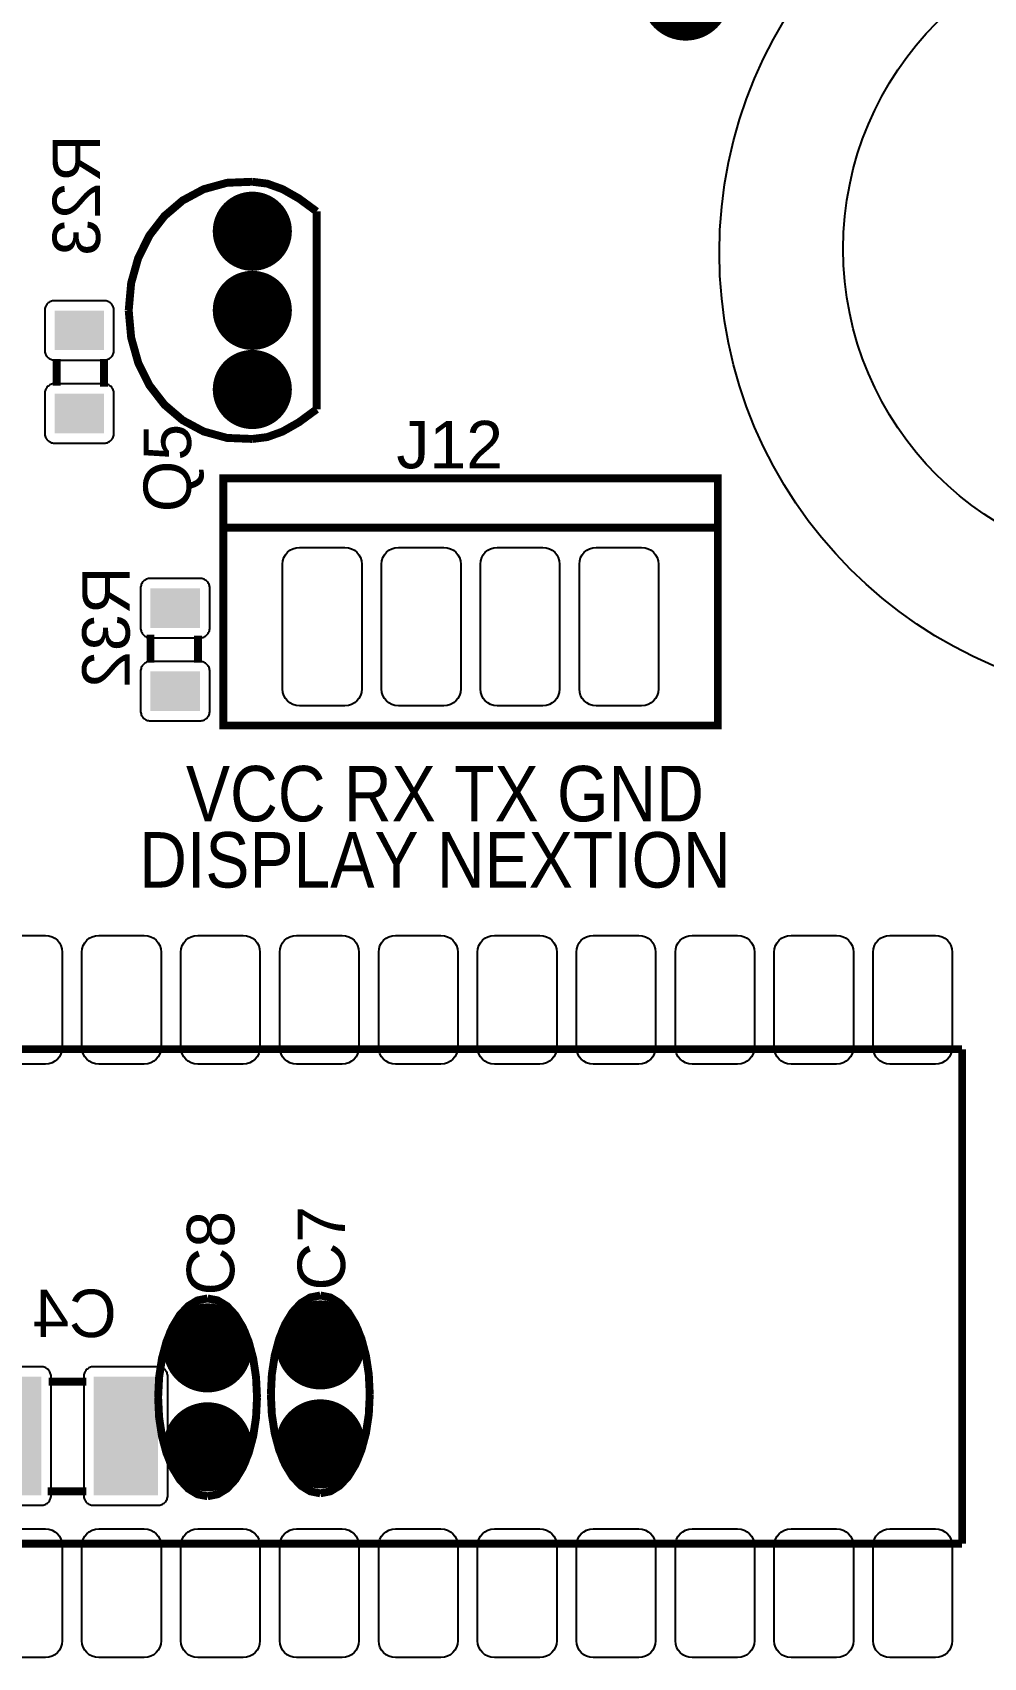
# Model space of a CAD drawing. Header units: inches. Extents: x -3.96 to 3.96, y -2.08 to 2.07.
# Drawn here: x -2.068 to -1.107, y -1.015 to 0.628 of the extents above; entities that cross this region are included whole.
import ezdxf

# ---------------------------------------------------------------- set-up
doc = ezdxf.new("R2010")
doc.units = ezdxf.units.IN
doc.layers.get('0').update_dxf_attribs({"linetype": 'CONTINUOUS'})

# ---------------------------------------------------------------- blocks, each defined once
blk = doc.blocks.new('RPAD')
blk.add_trace([(-0.5, -0.5), (-0.5, 0.5), (0.5, -0.5), (0.5, 0.5)])
blk = doc.blocks.new('EPAD')
at = {"const_width": 0.5}
blk.add_lwpolyline([(-0.25, 0, 1), (0.25, 0, 1)], format="xyb", close=True, dxfattribs=at)

msp = doc.modelspace()

# ---------------------------------------------------------------- linework, layer by layer
at = {"const_width": 0.008}
for points in [[(-1.845839, 0.477181), (-1.871397, 0.476145), (-1.895033, 0.469657), (-1.916288, 0.458268), (-1.934706, 0.442533), (-1.949827, 0.423003), (-1.961195, 0.400233), (-1.968351, 0.374774), (-1.970839, 0.347181)], [(-1.845839, 0.477181), (-1.871397, 0.476145), (-1.895033, 0.469657), (-1.916288, 0.458268), (-1.934706, 0.442533), (-1.949827, 0.423003), (-1.961195, 0.400233), (-1.968351, 0.374774), (-1.970839, 0.347181)], [(-1.845839, 0.477181), (-1.871397, 0.476145), (-1.895033, 0.469657), (-1.916288, 0.458268), (-1.934706, 0.442533), (-1.949827, 0.423003), (-1.961195, 0.400233), (-1.968351, 0.374774), (-1.970839, 0.347181)], [(-1.845839, 0.477181), (-1.830761, 0.475306), (-1.815213, 0.469681), (-1.798729, 0.460306), (-1.780839, 0.447181)], [(-1.845839, 0.477181), (-1.830761, 0.475306), (-1.815213, 0.469681), (-1.798729, 0.460306), (-1.780839, 0.447181)], [(-1.845839, 0.477181), (-1.830761, 0.475306), (-1.815213, 0.469681), (-1.798729, 0.460306), (-1.780839, 0.447181)], [(-1.780839, 0.247181), (-1.780839, 0.447181)], [(-1.780839, 0.247181), (-1.780839, 0.447181)], [(-1.780839, 0.247181), (-1.780839, 0.447181)], [(-1.845839, 0.217181), (-1.871397, 0.218217), (-1.895033, 0.224706), (-1.916288, 0.236094), (-1.934706, 0.25183), (-1.949827, 0.271359), (-1.961195, 0.29413), (-1.968351, 0.319588), (-1.970839, 0.347181)], [(-1.845839, 0.217181), (-1.871397, 0.218217), (-1.895033, 0.224706), (-1.916288, 0.236094), (-1.934706, 0.25183), (-1.949827, 0.271359), (-1.961195, 0.29413), (-1.968351, 0.319588), (-1.970839, 0.347181)], [(-1.845839, 0.217181), (-1.871397, 0.218217), (-1.895033, 0.224706), (-1.916288, 0.236094), (-1.934706, 0.25183), (-1.949827, 0.271359), (-1.961195, 0.29413), (-1.968351, 0.319588), (-1.970839, 0.347181)], [(-2.043776, 0.297953), (-2.043776, 0.270953)], [(-2.043776, 0.297953), (-2.043776, 0.270953)], [(-2.043776, 0.297953), (-2.043776, 0.270953)], [(-1.995776, 0.297953), (-1.995776, 0.269953)], [(-1.995776, 0.297953), (-1.995776, 0.269953)], [(-1.995776, 0.297953), (-1.995776, 0.269953)], [(-1.845839, 0.217181), (-1.830761, 0.219056), (-1.815213, 0.224681), (-1.798729, 0.234056), (-1.780839, 0.247181)], [(-1.845839, 0.217181), (-1.830761, 0.219056), (-1.815213, 0.224681), (-1.798729, 0.234056), (-1.780839, 0.247181)], [(-1.845839, 0.217181), (-1.830761, 0.219056), (-1.815213, 0.224681), (-1.798729, 0.234056), (-1.780839, 0.247181)], [(-1.875161, -0.07252), (-1.375161, -0.07252), (-1.375161, 0.17748), (-1.875161, 0.17748), (-1.875161, -0.07252)], [(-1.875161, -0.07252), (-1.375161, -0.07252), (-1.375161, 0.17748), (-1.875161, 0.17748), (-1.875161, -0.07252)], [(-1.875161, -0.07252), (-1.375161, -0.07252), (-1.375161, 0.17748), (-1.875161, 0.17748), (-1.875161, -0.07252)], [(-1.875161, 0.12748), (-1.375161, 0.12748)], [(-1.875161, 0.12748), (-1.375161, 0.12748)], [(-1.875161, 0.12748), (-1.375161, 0.12748)], [(-1.948839, -0.008819), (-1.948839, 0.019181)], [(-1.948839, -0.008819), (-1.948839, 0.019181)], [(-1.948839, -0.008819), (-1.948839, 0.019181)], [(-1.900839, -0.008819), (-1.900839, 0.018181)], [(-1.900839, -0.008819), (-1.900839, 0.018181)], [(-1.900839, -0.008819), (-1.900839, 0.018181)], [(-3.128083, -0.399724), (-1.128083, -0.399724)], [(-3.128083, -0.399724), (-1.128083, -0.399724)], [(-3.128083, -0.399724), (-1.128083, -0.399724)], [(-1.128083, -0.399724), (-1.128083, -0.899724)], [(-1.128083, -0.399724), (-1.128083, -0.899724)], [(-1.128083, -0.399724), (-1.128083, -0.899724)], [(-1.891083, -0.651724), (-1.90127, -0.653724), (-1.910708, -0.659474), (-1.919208, -0.668599), (-1.926583, -0.680724), (-1.932645, -0.695474), (-1.937208, -0.712474), (-1.940083, -0.73135), (-1.941083, -0.751724)], [(-1.891083, -0.651724), (-1.90127, -0.653724), (-1.910708, -0.659474), (-1.919208, -0.668599), (-1.926583, -0.680724), (-1.932645, -0.695474), (-1.937208, -0.712474), (-1.940083, -0.73135), (-1.941083, -0.751724)], [(-1.891083, -0.651724), (-1.90127, -0.653724), (-1.910708, -0.659474), (-1.919208, -0.668599), (-1.926583, -0.680724), (-1.932645, -0.695474), (-1.937208, -0.712474), (-1.940083, -0.73135), (-1.941083, -0.751724)], [(-1.891083, -0.651724), (-1.880895, -0.653724), (-1.871457, -0.659474), (-1.862957, -0.668599), (-1.855583, -0.680724), (-1.84952, -0.695474), (-1.844957, -0.712474), (-1.842083, -0.73135), (-1.841083, -0.751724)], [(-1.891083, -0.651724), (-1.880895, -0.653724), (-1.871457, -0.659474), (-1.862957, -0.668599), (-1.855583, -0.680724), (-1.84952, -0.695474), (-1.844957, -0.712474), (-1.842083, -0.73135), (-1.841083, -0.751724)], [(-1.891083, -0.651724), (-1.880895, -0.653724), (-1.871457, -0.659474), (-1.862957, -0.668599), (-1.855583, -0.680724), (-1.84952, -0.695474), (-1.844957, -0.712474), (-1.842083, -0.73135), (-1.841083, -0.751724)], [(-1.777083, -0.648724), (-1.78727, -0.650724), (-1.796708, -0.656474), (-1.805208, -0.665599), (-1.812583, -0.677724), (-1.818645, -0.692474), (-1.823208, -0.709474), (-1.826083, -0.72835), (-1.827083, -0.748724)], [(-1.777083, -0.648724), (-1.78727, -0.650724), (-1.796708, -0.656474), (-1.805208, -0.665599), (-1.812583, -0.677724), (-1.818645, -0.692474), (-1.823208, -0.709474), (-1.826083, -0.72835), (-1.827083, -0.748724)], [(-1.777083, -0.648724), (-1.78727, -0.650724), (-1.796708, -0.656474), (-1.805208, -0.665599), (-1.812583, -0.677724), (-1.818645, -0.692474), (-1.823208, -0.709474), (-1.826083, -0.72835), (-1.827083, -0.748724)], [(-1.777083, -0.648724), (-1.766895, -0.650724), (-1.757457, -0.656474), (-1.748957, -0.665599), (-1.741583, -0.677724), (-1.73552, -0.692474), (-1.730957, -0.709474), (-1.728083, -0.72835), (-1.727083, -0.748724)], [(-1.777083, -0.648724), (-1.766895, -0.650724), (-1.757457, -0.656474), (-1.748957, -0.665599), (-1.741583, -0.677724), (-1.73552, -0.692474), (-1.730957, -0.709474), (-1.728083, -0.72835), (-1.727083, -0.748724)], [(-1.777083, -0.648724), (-1.766895, -0.650724), (-1.757457, -0.656474), (-1.748957, -0.665599), (-1.741583, -0.677724), (-1.73552, -0.692474), (-1.730957, -0.709474), (-1.728083, -0.72835), (-1.727083, -0.748724)], [(-2.013839, -0.735819), (-2.051839, -0.735819)], [(-2.013839, -0.735819), (-2.051839, -0.735819)], [(-2.013839, -0.735819), (-2.051839, -0.735819)], [(-1.891083, -0.851724), (-1.90127, -0.849724), (-1.910708, -0.843974), (-1.919208, -0.83485), (-1.926583, -0.822724), (-1.932645, -0.807974), (-1.937208, -0.790974), (-1.940083, -0.772099), (-1.941083, -0.751724)], [(-1.891083, -0.851724), (-1.90127, -0.849724), (-1.910708, -0.843974), (-1.919208, -0.83485), (-1.926583, -0.822724), (-1.932645, -0.807974), (-1.937208, -0.790974), (-1.940083, -0.772099), (-1.941083, -0.751724)], [(-1.891083, -0.851724), (-1.90127, -0.849724), (-1.910708, -0.843974), (-1.919208, -0.83485), (-1.926583, -0.822724), (-1.932645, -0.807974), (-1.937208, -0.790974), (-1.940083, -0.772099), (-1.941083, -0.751724)], [(-1.891083, -0.851724), (-1.880895, -0.849724), (-1.871457, -0.843974), (-1.862957, -0.83485), (-1.855583, -0.822724), (-1.84952, -0.807974), (-1.844957, -0.790974), (-1.842083, -0.772099), (-1.841083, -0.751724)], [(-1.891083, -0.851724), (-1.880895, -0.849724), (-1.871457, -0.843974), (-1.862957, -0.83485), (-1.855583, -0.822724), (-1.84952, -0.807974), (-1.844957, -0.790974), (-1.842083, -0.772099), (-1.841083, -0.751724)], [(-1.891083, -0.851724), (-1.880895, -0.849724), (-1.871457, -0.843974), (-1.862957, -0.83485), (-1.855583, -0.822724), (-1.84952, -0.807974), (-1.844957, -0.790974), (-1.842083, -0.772099), (-1.841083, -0.751724)], [(-1.777083, -0.848724), (-1.78727, -0.846724), (-1.796708, -0.840974), (-1.805208, -0.83185), (-1.812583, -0.819724), (-1.818645, -0.804974), (-1.823208, -0.787974), (-1.826083, -0.769099), (-1.827083, -0.748724)], [(-1.777083, -0.848724), (-1.78727, -0.846724), (-1.796708, -0.840974), (-1.805208, -0.83185), (-1.812583, -0.819724), (-1.818645, -0.804974), (-1.823208, -0.787974), (-1.826083, -0.769099), (-1.827083, -0.748724)], [(-1.777083, -0.848724), (-1.78727, -0.846724), (-1.796708, -0.840974), (-1.805208, -0.83185), (-1.812583, -0.819724), (-1.818645, -0.804974), (-1.823208, -0.787974), (-1.826083, -0.769099), (-1.827083, -0.748724)], [(-1.777083, -0.848724), (-1.766895, -0.846724), (-1.757457, -0.840974), (-1.748957, -0.83185), (-1.741583, -0.819724), (-1.73552, -0.804974), (-1.730957, -0.787974), (-1.728083, -0.769099), (-1.727083, -0.748724)], [(-1.777083, -0.848724), (-1.766895, -0.846724), (-1.757457, -0.840974), (-1.748957, -0.83185), (-1.741583, -0.819724), (-1.73552, -0.804974), (-1.730957, -0.787974), (-1.728083, -0.769099), (-1.727083, -0.748724)], [(-1.777083, -0.848724), (-1.766895, -0.846724), (-1.757457, -0.840974), (-1.748957, -0.83185), (-1.741583, -0.819724), (-1.73552, -0.804974), (-1.730957, -0.787974), (-1.728083, -0.769099), (-1.727083, -0.748724)], [(-2.013839, -0.846819), (-2.052839, -0.846819)], [(-2.013839, -0.846819), (-2.052839, -0.846819)], [(-2.013839, -0.846819), (-2.052839, -0.846819)], [(-3.128083, -0.899724), (-1.128083, -0.899724)], [(-3.128083, -0.899724), (-1.128083, -0.899724)], [(-3.128083, -0.899724), (-1.128083, -0.899724)]]:
    msp.add_lwpolyline(points, dxfattribs=at)
for points in [[(-2.055776, 0.346953), (-2.055776, 0.306953), (-2.055725, 0.305913), (-2.055577, 0.304908), (-2.055335, 0.303941), (-2.055004, 0.303017), (-2.054589, 0.302141), (-2.054094, 0.301317), (-2.053525, 0.300549), (-2.052885, 0.299843), (-2.052179, 0.299203), (-2.051411, 0.298634), (-2.050587, 0.298139), (-2.049711, 0.297724), (-2.048787, 0.297394), (-2.04782, 0.297152), (-2.046815, 0.297003), (-2.045776, 0.296953), (-1.995776, 0.296953), (-1.994736, 0.297003), (-1.993731, 0.297152), (-1.992764, 0.297394), (-1.99184, 0.297724), (-1.990964, 0.298139), (-1.99014, 0.298634), (-1.989372, 0.299203), (-1.988666, 0.299843), (-1.988026, 0.300549), (-1.987457, 0.301317), (-1.986962, 0.302141), (-1.986547, 0.303017), (-1.986217, 0.303941), (-1.985974, 0.304908), (-1.985826, 0.305913), (-1.985776, 0.306953), (-1.985776, 0.346953), (-1.985826, 0.347992), (-1.985974, 0.348997), (-1.986217, 0.349964), (-1.986547, 0.350888), (-1.986962, 0.351765), (-1.987457, 0.352589), (-1.988026, 0.353356), (-1.988666, 0.354062), (-1.989372, 0.354702), (-1.99014, 0.355272), (-1.990964, 0.355766), (-1.99184, 0.356181), (-1.992764, 0.356512), (-1.993731, 0.356754), (-1.994736, 0.356902), (-1.995776, 0.356953), (-2.045776, 0.356953), (-2.046815, 0.356902), (-2.04782, 0.356754), (-2.048787, 0.356512), (-2.049711, 0.356181), (-2.050587, 0.355766), (-2.051411, 0.355272), (-2.052179, 0.354702), (-2.052885, 0.354062), (-2.053525, 0.353356), (-2.054094, 0.352589), (-2.054589, 0.351765), (-2.055004, 0.350888), (-2.055335, 0.349964), (-2.055577, 0.348997), (-2.055725, 0.347992), (-2.055776, 0.346953)], [(-2.055776, 0.262953), (-2.055776, 0.222953), (-2.055725, 0.221913), (-2.055577, 0.220908), (-2.055335, 0.219941), (-2.055004, 0.219017), (-2.054589, 0.218141), (-2.054094, 0.217317), (-2.053525, 0.216549), (-2.052885, 0.215843), (-2.052179, 0.215203), (-2.051411, 0.214634), (-2.050587, 0.214139), (-2.049711, 0.213724), (-2.048787, 0.213394), (-2.04782, 0.213152), (-2.046815, 0.213003), (-2.045776, 0.212953), (-1.995776, 0.212953), (-1.994736, 0.213003), (-1.993731, 0.213152), (-1.992764, 0.213394), (-1.99184, 0.213724), (-1.990964, 0.214139), (-1.99014, 0.214634), (-1.989372, 0.215203), (-1.988666, 0.215843), (-1.988026, 0.216549), (-1.987457, 0.217317), (-1.986962, 0.218141), (-1.986547, 0.219017), (-1.986217, 0.219941), (-1.985974, 0.220908), (-1.985826, 0.221913), (-1.985776, 0.222953), (-1.985776, 0.262953), (-1.985826, 0.263992), (-1.985974, 0.264997), (-1.986217, 0.265964), (-1.986547, 0.266888), (-1.986962, 0.267765), (-1.987457, 0.268589), (-1.988026, 0.269356), (-1.988666, 0.270062), (-1.989372, 0.270702), (-1.99014, 0.271272), (-1.990964, 0.271766), (-1.99184, 0.272181), (-1.992764, 0.272512), (-1.993731, 0.272754), (-1.994736, 0.272902), (-1.995776, 0.272953), (-2.045776, 0.272953), (-2.046815, 0.272902), (-2.04782, 0.272754), (-2.048787, 0.272512), (-2.049711, 0.272181), (-2.050587, 0.271766), (-2.051411, 0.271272), (-2.052179, 0.270702), (-2.052885, 0.270062), (-2.053525, 0.269356), (-2.054094, 0.268589), (-2.054589, 0.267765), (-2.055004, 0.266888), (-2.055335, 0.265964), (-2.055577, 0.264997), (-2.055725, 0.263992), (-2.055776, 0.262953)], [(-1.798161, 0.10748), (-1.752161, 0.10748), (-1.748685, 0.107142), (-1.745471, 0.106169), (-1.74258, 0.104623), (-1.740076, 0.102566), (-1.738019, 0.100061), (-1.736473, 0.09717), (-1.7355, 0.093956), (-1.735161, 0.09048), (-1.735161, -0.03552), (-1.7355, -0.038996), (-1.736473, -0.04221), (-1.738019, -0.045101), (-1.740076, -0.047606), (-1.74258, -0.049662), (-1.745471, -0.051208), (-1.748685, -0.052181), (-1.752161, -0.05252), (-1.798161, -0.05252), (-1.801637, -0.052181), (-1.804852, -0.051208), (-1.807743, -0.049662), (-1.810247, -0.047606), (-1.812304, -0.045101), (-1.81385, -0.04221), (-1.814823, -0.038996), (-1.815161, -0.03552), (-1.815161, 0.09048), (-1.814823, 0.093956), (-1.81385, 0.09717), (-1.812304, 0.100061), (-1.810247, 0.102566), (-1.807743, 0.104623), (-1.804852, 0.106169), (-1.801637, 0.107142), (-1.798161, 0.10748)], [(-1.698161, 0.10748), (-1.652161, 0.10748), (-1.648685, 0.107142), (-1.645471, 0.106169), (-1.64258, 0.104623), (-1.640076, 0.102566), (-1.638019, 0.100061), (-1.636473, 0.09717), (-1.6355, 0.093956), (-1.635161, 0.09048), (-1.635161, -0.03552), (-1.6355, -0.038996), (-1.636473, -0.04221), (-1.638019, -0.045101), (-1.640076, -0.047606), (-1.64258, -0.049662), (-1.645471, -0.051208), (-1.648685, -0.052181), (-1.652161, -0.05252), (-1.698161, -0.05252), (-1.701637, -0.052181), (-1.704852, -0.051208), (-1.707743, -0.049662), (-1.710247, -0.047606), (-1.712304, -0.045101), (-1.71385, -0.04221), (-1.714823, -0.038996), (-1.715161, -0.03552), (-1.715161, 0.09048), (-1.714823, 0.093956), (-1.71385, 0.09717), (-1.712304, 0.100061), (-1.710247, 0.102566), (-1.707743, 0.104623), (-1.704852, 0.106169), (-1.701637, 0.107142), (-1.698161, 0.10748)], [(-1.598161, 0.10748), (-1.552161, 0.10748), (-1.548685, 0.107142), (-1.545471, 0.106169), (-1.54258, 0.104623), (-1.540076, 0.102566), (-1.538019, 0.100061), (-1.536473, 0.09717), (-1.5355, 0.093956), (-1.535161, 0.09048), (-1.535161, -0.03552), (-1.5355, -0.038996), (-1.536473, -0.04221), (-1.538019, -0.045101), (-1.540076, -0.047606), (-1.54258, -0.049662), (-1.545471, -0.051208), (-1.548685, -0.052181), (-1.552161, -0.05252), (-1.598161, -0.05252), (-1.601637, -0.052181), (-1.604852, -0.051208), (-1.607743, -0.049662), (-1.610247, -0.047606), (-1.612304, -0.045101), (-1.61385, -0.04221), (-1.614823, -0.038996), (-1.615161, -0.03552), (-1.615161, 0.09048), (-1.614823, 0.093956), (-1.61385, 0.09717), (-1.612304, 0.100061), (-1.610247, 0.102566), (-1.607743, 0.104623), (-1.604852, 0.106169), (-1.601637, 0.107142), (-1.598161, 0.10748)], [(-1.498161, 0.10748), (-1.452161, 0.10748), (-1.448685, 0.107142), (-1.445471, 0.106169), (-1.44258, 0.104623), (-1.440076, 0.102566), (-1.438019, 0.100061), (-1.436473, 0.09717), (-1.4355, 0.093956), (-1.435161, 0.09048), (-1.435161, -0.03552), (-1.4355, -0.038996), (-1.436473, -0.04221), (-1.438019, -0.045101), (-1.440076, -0.047606), (-1.44258, -0.049662), (-1.445471, -0.051208), (-1.448685, -0.052181), (-1.452161, -0.05252), (-1.498161, -0.05252), (-1.501637, -0.052181), (-1.504852, -0.051208), (-1.507743, -0.049662), (-1.510247, -0.047606), (-1.512304, -0.045101), (-1.51385, -0.04221), (-1.514823, -0.038996), (-1.515161, -0.03552), (-1.515161, 0.09048), (-1.514823, 0.093956), (-1.51385, 0.09717), (-1.512304, 0.100061), (-1.510247, 0.102566), (-1.507743, 0.104623), (-1.504852, 0.106169), (-1.501637, 0.107142), (-1.498161, 0.10748)], [(-1.888839, 0.026181), (-1.888839, 0.066181), (-1.888889, 0.06722), (-1.889037, 0.068226), (-1.88928, 0.069193), (-1.88961, 0.070117), (-1.890025, 0.070993), (-1.89052, 0.071817), (-1.891089, 0.072585), (-1.891729, 0.073291), (-1.892435, 0.073931), (-1.893203, 0.0745), (-1.894027, 0.074994), (-1.894903, 0.075409), (-1.895827, 0.07574), (-1.896794, 0.075982), (-1.897799, 0.076131), (-1.898839, 0.076181), (-1.948839, 0.076181), (-1.949878, 0.076131), (-1.950883, 0.075982), (-1.95185, 0.07574), (-1.952774, 0.075409), (-1.95365, 0.074994), (-1.954474, 0.0745), (-1.955242, 0.073931), (-1.955948, 0.073291), (-1.956588, 0.072585), (-1.957157, 0.071817), (-1.957652, 0.070993), (-1.958067, 0.070117), (-1.958398, 0.069193), (-1.95864, 0.068226), (-1.958788, 0.06722), (-1.958839, 0.066181), (-1.958839, 0.026181), (-1.958788, 0.025142), (-1.95864, 0.024137), (-1.958398, 0.02317), (-1.958067, 0.022246), (-1.957652, 0.021369), (-1.957157, 0.020545), (-1.956588, 0.019778), (-1.955948, 0.019072), (-1.955242, 0.018431), (-1.954474, 0.017862), (-1.95365, 0.017368), (-1.952774, 0.016953), (-1.95185, 0.016622), (-1.950883, 0.01638), (-1.949878, 0.016231), (-1.948839, 0.016181), (-1.898839, 0.016181), (-1.897799, 0.016231), (-1.896794, 0.01638), (-1.895827, 0.016622), (-1.894903, 0.016953), (-1.894027, 0.017368), (-1.893203, 0.017862), (-1.892435, 0.018431), (-1.891729, 0.019072), (-1.891089, 0.019778), (-1.89052, 0.020545), (-1.890025, 0.021369), (-1.88961, 0.022246), (-1.88928, 0.02317), (-1.889037, 0.024137), (-1.888889, 0.025142), (-1.888839, 0.026181)], [(-1.888839, -0.057819), (-1.888839, -0.017819), (-1.888889, -0.01678), (-1.889037, -0.015774), (-1.88928, -0.014807), (-1.88961, -0.013883), (-1.890025, -0.013007), (-1.89052, -0.012183), (-1.891089, -0.011415), (-1.891729, -0.010709), (-1.892435, -0.010069), (-1.893203, -0.0095), (-1.894027, -0.009006), (-1.894903, -0.008591), (-1.895827, -0.00826), (-1.896794, -0.008018), (-1.897799, -0.007869), (-1.898839, -0.007819), (-1.948839, -0.007819), (-1.949878, -0.007869), (-1.950883, -0.008018), (-1.95185, -0.00826), (-1.952774, -0.008591), (-1.95365, -0.009006), (-1.954474, -0.0095), (-1.955242, -0.010069), (-1.955948, -0.010709), (-1.956588, -0.011415), (-1.957157, -0.012183), (-1.957652, -0.013007), (-1.958067, -0.013883), (-1.958398, -0.014807), (-1.95864, -0.015774), (-1.958788, -0.01678), (-1.958839, -0.017819), (-1.958839, -0.057819), (-1.958788, -0.058858), (-1.95864, -0.059863), (-1.958398, -0.06083), (-1.958067, -0.061754), (-1.957652, -0.062631), (-1.957157, -0.063455), (-1.956588, -0.064222), (-1.955948, -0.064928), (-1.955242, -0.065569), (-1.954474, -0.066138), (-1.95365, -0.066632), (-1.952774, -0.067047), (-1.95185, -0.067378), (-1.950883, -0.06762), (-1.949878, -0.067769), (-1.948839, -0.067819), (-1.898839, -0.067819), (-1.897799, -0.067769), (-1.896794, -0.06762), (-1.895827, -0.067378), (-1.894903, -0.067047), (-1.894027, -0.066632), (-1.893203, -0.066138), (-1.892435, -0.065569), (-1.891729, -0.064928), (-1.891089, -0.064222), (-1.89052, -0.063455), (-1.890025, -0.062631), (-1.88961, -0.061754), (-1.88928, -0.06083), (-1.889037, -0.059863), (-1.888889, -0.058858), (-1.888839, -0.057819)], [(-1.955083, -0.414724), (-2.001083, -0.414724), (-2.004559, -0.414386), (-2.007773, -0.413413), (-2.010664, -0.411867), (-2.013169, -0.40981), (-2.015225, -0.407306), (-2.016771, -0.404415), (-2.017744, -0.4012), (-2.018083, -0.397724), (-2.018083, -0.301724), (-2.017744, -0.298248), (-2.016771, -0.295034), (-2.015225, -0.292143), (-2.013169, -0.289639), (-2.010664, -0.287582), (-2.007773, -0.286036), (-2.004559, -0.285063), (-2.001083, -0.284724), (-1.955083, -0.284724), (-1.951607, -0.285063), (-1.948393, -0.286036), (-1.945502, -0.287582), (-1.942997, -0.289639), (-1.94094, -0.292143), (-1.939394, -0.295034), (-1.938421, -0.298248), (-1.938083, -0.301724), (-1.938083, -0.397724), (-1.938421, -0.4012), (-1.939394, -0.404415), (-1.94094, -0.407306), (-1.942997, -0.40981), (-1.945502, -0.411867), (-1.948393, -0.413413), (-1.951607, -0.414386), (-1.955083, -0.414724)], [(-1.855083, -0.414724), (-1.901083, -0.414724), (-1.904559, -0.414386), (-1.907773, -0.413413), (-1.910664, -0.411867), (-1.913169, -0.40981), (-1.915225, -0.407306), (-1.916771, -0.404415), (-1.917744, -0.4012), (-1.918083, -0.397724), (-1.918083, -0.301724), (-1.917744, -0.298248), (-1.916771, -0.295034), (-1.915225, -0.292143), (-1.913169, -0.289639), (-1.910664, -0.287582), (-1.907773, -0.286036), (-1.904559, -0.285063), (-1.901083, -0.284724), (-1.855083, -0.284724), (-1.851607, -0.285063), (-1.848393, -0.286036), (-1.845502, -0.287582), (-1.842997, -0.289639), (-1.84094, -0.292143), (-1.839394, -0.295034), (-1.838421, -0.298248), (-1.838083, -0.301724), (-1.838083, -0.397724), (-1.838421, -0.4012), (-1.839394, -0.404415), (-1.84094, -0.407306), (-1.842997, -0.40981), (-1.845502, -0.411867), (-1.848393, -0.413413), (-1.851607, -0.414386), (-1.855083, -0.414724)], [(-1.755083, -0.414724), (-1.801083, -0.414724), (-1.804559, -0.414386), (-1.807773, -0.413413), (-1.810664, -0.411867), (-1.813169, -0.40981), (-1.815225, -0.407306), (-1.816771, -0.404415), (-1.817744, -0.4012), (-1.818083, -0.397724), (-1.818083, -0.301724), (-1.817744, -0.298248), (-1.816771, -0.295034), (-1.815225, -0.292143), (-1.813169, -0.289639), (-1.810664, -0.287582), (-1.807773, -0.286036), (-1.804559, -0.285063), (-1.801083, -0.284724), (-1.755083, -0.284724), (-1.751607, -0.285063), (-1.748393, -0.286036), (-1.745502, -0.287582), (-1.742997, -0.289639), (-1.74094, -0.292143), (-1.739394, -0.295034), (-1.738421, -0.298248), (-1.738083, -0.301724), (-1.738083, -0.397724), (-1.738421, -0.4012), (-1.739394, -0.404415), (-1.74094, -0.407306), (-1.742997, -0.40981), (-1.745502, -0.411867), (-1.748393, -0.413413), (-1.751607, -0.414386), (-1.755083, -0.414724)], [(-1.655083, -0.414724), (-1.701083, -0.414724), (-1.704559, -0.414386), (-1.707773, -0.413413), (-1.710664, -0.411867), (-1.713169, -0.40981), (-1.715225, -0.407306), (-1.716771, -0.404415), (-1.717744, -0.4012), (-1.718083, -0.397724), (-1.718083, -0.301724), (-1.717744, -0.298248), (-1.716771, -0.295034), (-1.715225, -0.292143), (-1.713169, -0.289639), (-1.710664, -0.287582), (-1.707773, -0.286036), (-1.704559, -0.285063), (-1.701083, -0.284724), (-1.655083, -0.284724), (-1.651607, -0.285063), (-1.648393, -0.286036), (-1.645502, -0.287582), (-1.642997, -0.289639), (-1.64094, -0.292143), (-1.639394, -0.295034), (-1.638421, -0.298248), (-1.638083, -0.301724), (-1.638083, -0.397724), (-1.638421, -0.4012), (-1.639394, -0.404415), (-1.64094, -0.407306), (-1.642997, -0.40981), (-1.645502, -0.411867), (-1.648393, -0.413413), (-1.651607, -0.414386), (-1.655083, -0.414724)], [(-1.555083, -0.414724), (-1.601083, -0.414724), (-1.604559, -0.414386), (-1.607773, -0.413413), (-1.610664, -0.411867), (-1.613169, -0.40981), (-1.615225, -0.407306), (-1.616771, -0.404415), (-1.617744, -0.4012), (-1.618083, -0.397724), (-1.618083, -0.301724), (-1.617744, -0.298248), (-1.616771, -0.295034), (-1.615225, -0.292143), (-1.613169, -0.289639), (-1.610664, -0.287582), (-1.607773, -0.286036), (-1.604559, -0.285063), (-1.601083, -0.284724), (-1.555083, -0.284724), (-1.551607, -0.285063), (-1.548393, -0.286036), (-1.545502, -0.287582), (-1.542997, -0.289639), (-1.54094, -0.292143), (-1.539394, -0.295034), (-1.538421, -0.298248), (-1.538083, -0.301724), (-1.538083, -0.397724), (-1.538421, -0.4012), (-1.539394, -0.404415), (-1.54094, -0.407306), (-1.542997, -0.40981), (-1.545502, -0.411867), (-1.548393, -0.413413), (-1.551607, -0.414386), (-1.555083, -0.414724)], [(-1.455083, -0.414724), (-1.501083, -0.414724), (-1.504559, -0.414386), (-1.507773, -0.413413), (-1.510664, -0.411867), (-1.513169, -0.40981), (-1.515225, -0.407306), (-1.516771, -0.404415), (-1.517744, -0.4012), (-1.518083, -0.397724), (-1.518083, -0.301724), (-1.517744, -0.298248), (-1.516771, -0.295034), (-1.515225, -0.292143), (-1.513169, -0.289639), (-1.510664, -0.287582), (-1.507773, -0.286036), (-1.504559, -0.285063), (-1.501083, -0.284724), (-1.455083, -0.284724), (-1.451607, -0.285063), (-1.448393, -0.286036), (-1.445502, -0.287582), (-1.442997, -0.289639), (-1.44094, -0.292143), (-1.439394, -0.295034), (-1.438421, -0.298248), (-1.438083, -0.301724), (-1.438083, -0.397724), (-1.438421, -0.4012), (-1.439394, -0.404415), (-1.44094, -0.407306), (-1.442997, -0.40981), (-1.445502, -0.411867), (-1.448393, -0.413413), (-1.451607, -0.414386), (-1.455083, -0.414724)], [(-1.355083, -0.414724), (-1.401083, -0.414724), (-1.404559, -0.414386), (-1.407773, -0.413413), (-1.410664, -0.411867), (-1.413169, -0.40981), (-1.415225, -0.407306), (-1.416771, -0.404415), (-1.417744, -0.4012), (-1.418083, -0.397724), (-1.418083, -0.301724), (-1.417744, -0.298248), (-1.416771, -0.295034), (-1.415225, -0.292143), (-1.413169, -0.289639), (-1.410664, -0.287582), (-1.407773, -0.286036), (-1.404559, -0.285063), (-1.401083, -0.284724), (-1.355083, -0.284724), (-1.351607, -0.285063), (-1.348393, -0.286036), (-1.345502, -0.287582), (-1.342997, -0.289639), (-1.34094, -0.292143), (-1.339394, -0.295034), (-1.338421, -0.298248), (-1.338083, -0.301724), (-1.338083, -0.397724), (-1.338421, -0.4012), (-1.339394, -0.404415), (-1.34094, -0.407306), (-1.342997, -0.40981), (-1.345502, -0.411867), (-1.348393, -0.413413), (-1.351607, -0.414386), (-1.355083, -0.414724)], [(-1.255083, -0.414724), (-1.301083, -0.414724), (-1.304559, -0.414386), (-1.307773, -0.413413), (-1.310664, -0.411867), (-1.313169, -0.40981), (-1.315225, -0.407306), (-1.316771, -0.404415), (-1.317744, -0.4012), (-1.318083, -0.397724), (-1.318083, -0.301724), (-1.317744, -0.298248), (-1.316771, -0.295034), (-1.315225, -0.292143), (-1.313169, -0.289639), (-1.310664, -0.287582), (-1.307773, -0.286036), (-1.304559, -0.285063), (-1.301083, -0.284724), (-1.255083, -0.284724), (-1.251607, -0.285063), (-1.248393, -0.286036), (-1.245502, -0.287582), (-1.242997, -0.289639), (-1.24094, -0.292143), (-1.239394, -0.295034), (-1.238421, -0.298248), (-1.238083, -0.301724), (-1.238083, -0.397724), (-1.238421, -0.4012), (-1.239394, -0.404415), (-1.24094, -0.407306), (-1.242997, -0.40981), (-1.245502, -0.411867), (-1.248393, -0.413413), (-1.251607, -0.414386), (-1.255083, -0.414724)], [(-1.155083, -0.414724), (-1.201083, -0.414724), (-1.204559, -0.414386), (-1.207773, -0.413413), (-1.210664, -0.411867), (-1.213169, -0.40981), (-1.215225, -0.407306), (-1.216771, -0.404415), (-1.217744, -0.4012), (-1.218083, -0.397724), (-1.218083, -0.301724), (-1.217744, -0.298248), (-1.216771, -0.295034), (-1.215225, -0.292143), (-1.213169, -0.289639), (-1.210664, -0.287582), (-1.207773, -0.286036), (-1.204559, -0.285063), (-1.201083, -0.284724), (-1.155083, -0.284724), (-1.151607, -0.285063), (-1.148393, -0.286036), (-1.145502, -0.287582), (-1.142997, -0.289639), (-1.14094, -0.292143), (-1.139394, -0.295034), (-1.138421, -0.298248), (-1.138083, -0.301724), (-1.138083, -0.397724), (-1.138421, -0.4012), (-1.139394, -0.404415), (-1.14094, -0.407306), (-1.142997, -0.40981), (-1.145502, -0.411867), (-1.148393, -0.413413), (-1.151607, -0.414386), (-1.155083, -0.414724)], [(-1.941339, -0.720819), (-2.006339, -0.720819), (-2.007378, -0.720869), (-2.008383, -0.721018), (-2.00935, -0.72126), (-2.010274, -0.721591), (-2.01115, -0.722005), (-2.011974, -0.7225), (-2.012742, -0.723069), (-2.013448, -0.723709), (-2.014088, -0.724416), (-2.014657, -0.725183), (-2.015152, -0.726007), (-2.015567, -0.726883), (-2.015898, -0.727807), (-2.01614, -0.728774), (-2.016288, -0.72978), (-2.016339, -0.730819), (-2.016339, -0.850819), (-2.016288, -0.851858), (-2.01614, -0.852863), (-2.015898, -0.85383), (-2.015567, -0.854754), (-2.015152, -0.855631), (-2.014657, -0.856455), (-2.014088, -0.857222), (-2.013448, -0.857928), (-2.012742, -0.858569), (-2.011974, -0.859138), (-2.01115, -0.859633), (-2.010274, -0.860047), (-2.00935, -0.860378), (-2.008383, -0.86062), (-2.007378, -0.860769), (-2.006339, -0.860819), (-1.941339, -0.860819), (-1.940299, -0.860769), (-1.939294, -0.86062), (-1.938327, -0.860378), (-1.937403, -0.860047), (-1.936527, -0.859633), (-1.935703, -0.859138), (-1.934935, -0.858569), (-1.934229, -0.857928), (-1.933589, -0.857222), (-1.93302, -0.856455), (-1.932525, -0.855631), (-1.93211, -0.854754), (-1.93178, -0.85383), (-1.931537, -0.852863), (-1.931389, -0.851858), (-1.931339, -0.850819), (-1.931339, -0.730819), (-1.931389, -0.72978), (-1.931537, -0.728774), (-1.93178, -0.727807), (-1.93211, -0.726883), (-1.932525, -0.726007), (-1.93302, -0.725183), (-1.933589, -0.724416), (-1.934229, -0.723709), (-1.934935, -0.723069), (-1.935703, -0.7225), (-1.936527, -0.722005), (-1.937403, -0.721591), (-1.938327, -0.72126), (-1.939294, -0.721018), (-1.940299, -0.720869), (-1.941339, -0.720819)], [(-2.001083, -0.884724), (-1.955083, -0.884724), (-1.951607, -0.885063), (-1.948393, -0.886036), (-1.945502, -0.887582), (-1.942997, -0.889639), (-1.94094, -0.892143), (-1.939394, -0.895034), (-1.938421, -0.898248), (-1.938083, -0.901724), (-1.938083, -0.997724), (-1.938421, -1.0012), (-1.939394, -1.004415), (-1.94094, -1.007306), (-1.942997, -1.00981), (-1.945502, -1.011867), (-1.948393, -1.013413), (-1.951607, -1.014386), (-1.955083, -1.014724), (-2.001083, -1.014724), (-2.004559, -1.014386), (-2.007773, -1.013413), (-2.010664, -1.011867), (-2.013169, -1.00981), (-2.015225, -1.007306), (-2.016771, -1.004415), (-2.017744, -1.0012), (-2.018083, -0.997724), (-2.018083, -0.901724), (-2.017744, -0.898248), (-2.016771, -0.895034), (-2.015225, -0.892143), (-2.013169, -0.889639), (-2.010664, -0.887582), (-2.007773, -0.886036), (-2.004559, -0.885063), (-2.001083, -0.884724)], [(-1.901083, -0.884724), (-1.855083, -0.884724), (-1.851607, -0.885063), (-1.848393, -0.886036), (-1.845502, -0.887582), (-1.842997, -0.889639), (-1.84094, -0.892143), (-1.839394, -0.895034), (-1.838421, -0.898248), (-1.838083, -0.901724), (-1.838083, -0.997724), (-1.838421, -1.0012), (-1.839394, -1.004415), (-1.84094, -1.007306), (-1.842997, -1.00981), (-1.845502, -1.011867), (-1.848393, -1.013413), (-1.851607, -1.014386), (-1.855083, -1.014724), (-1.901083, -1.014724), (-1.904559, -1.014386), (-1.907773, -1.013413), (-1.910664, -1.011867), (-1.913169, -1.00981), (-1.915225, -1.007306), (-1.916771, -1.004415), (-1.917744, -1.0012), (-1.918083, -0.997724), (-1.918083, -0.901724), (-1.917744, -0.898248), (-1.916771, -0.895034), (-1.915225, -0.892143), (-1.913169, -0.889639), (-1.910664, -0.887582), (-1.907773, -0.886036), (-1.904559, -0.885063), (-1.901083, -0.884724)], [(-1.801083, -0.884724), (-1.755083, -0.884724), (-1.751607, -0.885063), (-1.748393, -0.886036), (-1.745502, -0.887582), (-1.742997, -0.889639), (-1.74094, -0.892143), (-1.739394, -0.895034), (-1.738421, -0.898248), (-1.738083, -0.901724), (-1.738083, -0.997724), (-1.738421, -1.0012), (-1.739394, -1.004415), (-1.74094, -1.007306), (-1.742997, -1.00981), (-1.745502, -1.011867), (-1.748393, -1.013413), (-1.751607, -1.014386), (-1.755083, -1.014724), (-1.801083, -1.014724), (-1.804559, -1.014386), (-1.807773, -1.013413), (-1.810664, -1.011867), (-1.813169, -1.00981), (-1.815225, -1.007306), (-1.816771, -1.004415), (-1.817744, -1.0012), (-1.818083, -0.997724), (-1.818083, -0.901724), (-1.817744, -0.898248), (-1.816771, -0.895034), (-1.815225, -0.892143), (-1.813169, -0.889639), (-1.810664, -0.887582), (-1.807773, -0.886036), (-1.804559, -0.885063), (-1.801083, -0.884724)], [(-1.701083, -0.884724), (-1.655083, -0.884724), (-1.651607, -0.885063), (-1.648393, -0.886036), (-1.645502, -0.887582), (-1.642997, -0.889639), (-1.64094, -0.892143), (-1.639394, -0.895034), (-1.638421, -0.898248), (-1.638083, -0.901724), (-1.638083, -0.997724), (-1.638421, -1.0012), (-1.639394, -1.004415), (-1.64094, -1.007306), (-1.642997, -1.00981), (-1.645502, -1.011867), (-1.648393, -1.013413), (-1.651607, -1.014386), (-1.655083, -1.014724), (-1.701083, -1.014724), (-1.704559, -1.014386), (-1.707773, -1.013413), (-1.710664, -1.011867), (-1.713169, -1.00981), (-1.715225, -1.007306), (-1.716771, -1.004415), (-1.717744, -1.0012), (-1.718083, -0.997724), (-1.718083, -0.901724), (-1.717744, -0.898248), (-1.716771, -0.895034), (-1.715225, -0.892143), (-1.713169, -0.889639), (-1.710664, -0.887582), (-1.707773, -0.886036), (-1.704559, -0.885063), (-1.701083, -0.884724)], [(-1.601083, -0.884724), (-1.555083, -0.884724), (-1.551607, -0.885063), (-1.548393, -0.886036), (-1.545502, -0.887582), (-1.542997, -0.889639), (-1.54094, -0.892143), (-1.539394, -0.895034), (-1.538421, -0.898248), (-1.538083, -0.901724), (-1.538083, -0.997724), (-1.538421, -1.0012), (-1.539394, -1.004415), (-1.54094, -1.007306), (-1.542997, -1.00981), (-1.545502, -1.011867), (-1.548393, -1.013413), (-1.551607, -1.014386), (-1.555083, -1.014724), (-1.601083, -1.014724), (-1.604559, -1.014386), (-1.607773, -1.013413), (-1.610664, -1.011867), (-1.613169, -1.00981), (-1.615225, -1.007306), (-1.616771, -1.004415), (-1.617744, -1.0012), (-1.618083, -0.997724), (-1.618083, -0.901724), (-1.617744, -0.898248), (-1.616771, -0.895034), (-1.615225, -0.892143), (-1.613169, -0.889639), (-1.610664, -0.887582), (-1.607773, -0.886036), (-1.604559, -0.885063), (-1.601083, -0.884724)], [(-1.501083, -0.884724), (-1.455083, -0.884724), (-1.451607, -0.885063), (-1.448393, -0.886036), (-1.445502, -0.887582), (-1.442997, -0.889639), (-1.44094, -0.892143), (-1.439394, -0.895034), (-1.438421, -0.898248), (-1.438083, -0.901724), (-1.438083, -0.997724), (-1.438421, -1.0012), (-1.439394, -1.004415), (-1.44094, -1.007306), (-1.442997, -1.00981), (-1.445502, -1.011867), (-1.448393, -1.013413), (-1.451607, -1.014386), (-1.455083, -1.014724), (-1.501083, -1.014724), (-1.504559, -1.014386), (-1.507773, -1.013413), (-1.510664, -1.011867), (-1.513169, -1.00981), (-1.515225, -1.007306), (-1.516771, -1.004415), (-1.517744, -1.0012), (-1.518083, -0.997724), (-1.518083, -0.901724), (-1.517744, -0.898248), (-1.516771, -0.895034), (-1.515225, -0.892143), (-1.513169, -0.889639), (-1.510664, -0.887582), (-1.507773, -0.886036), (-1.504559, -0.885063), (-1.501083, -0.884724)], [(-1.401083, -0.884724), (-1.355083, -0.884724), (-1.351607, -0.885063), (-1.348393, -0.886036), (-1.345502, -0.887582), (-1.342997, -0.889639), (-1.34094, -0.892143), (-1.339394, -0.895034), (-1.338421, -0.898248), (-1.338083, -0.901724), (-1.338083, -0.997724), (-1.338421, -1.0012), (-1.339394, -1.004415), (-1.34094, -1.007306), (-1.342997, -1.00981), (-1.345502, -1.011867), (-1.348393, -1.013413), (-1.351607, -1.014386), (-1.355083, -1.014724), (-1.401083, -1.014724), (-1.404559, -1.014386), (-1.407773, -1.013413), (-1.410664, -1.011867), (-1.413169, -1.00981), (-1.415225, -1.007306), (-1.416771, -1.004415), (-1.417744, -1.0012), (-1.418083, -0.997724), (-1.418083, -0.901724), (-1.417744, -0.898248), (-1.416771, -0.895034), (-1.415225, -0.892143), (-1.413169, -0.889639), (-1.410664, -0.887582), (-1.407773, -0.886036), (-1.404559, -0.885063), (-1.401083, -0.884724)], [(-1.301083, -0.884724), (-1.255083, -0.884724), (-1.251607, -0.885063), (-1.248393, -0.886036), (-1.245502, -0.887582), (-1.242997, -0.889639), (-1.24094, -0.892143), (-1.239394, -0.895034), (-1.238421, -0.898248), (-1.238083, -0.901724), (-1.238083, -0.997724), (-1.238421, -1.0012), (-1.239394, -1.004415), (-1.24094, -1.007306), (-1.242997, -1.00981), (-1.245502, -1.011867), (-1.248393, -1.013413), (-1.251607, -1.014386), (-1.255083, -1.014724), (-1.301083, -1.014724), (-1.304559, -1.014386), (-1.307773, -1.013413), (-1.310664, -1.011867), (-1.313169, -1.00981), (-1.315225, -1.007306), (-1.316771, -1.004415), (-1.317744, -1.0012), (-1.318083, -0.997724), (-1.318083, -0.901724), (-1.317744, -0.898248), (-1.316771, -0.895034), (-1.315225, -0.892143), (-1.313169, -0.889639), (-1.310664, -0.887582), (-1.307773, -0.886036), (-1.304559, -0.885063), (-1.301083, -0.884724)], [(-1.201083, -0.884724), (-1.155083, -0.884724), (-1.151607, -0.885063), (-1.148393, -0.886036), (-1.145502, -0.887582), (-1.142997, -0.889639), (-1.14094, -0.892143), (-1.139394, -0.895034), (-1.138421, -0.898248), (-1.138083, -0.901724), (-1.138083, -0.997724), (-1.138421, -1.0012), (-1.139394, -1.004415), (-1.14094, -1.007306), (-1.142997, -1.00981), (-1.145502, -1.011867), (-1.148393, -1.013413), (-1.151607, -1.014386), (-1.155083, -1.014724), (-1.201083, -1.014724), (-1.204559, -1.014386), (-1.207773, -1.013413), (-1.210664, -1.011867), (-1.213169, -1.00981), (-1.215225, -1.007306), (-1.216771, -1.004415), (-1.217744, -1.0012), (-1.218083, -0.997724), (-1.218083, -0.901724), (-1.217744, -0.898248), (-1.216771, -0.895034), (-1.215225, -0.892143), (-1.213169, -0.889639), (-1.210664, -0.887582), (-1.207773, -0.886036), (-1.204559, -0.885063), (-1.201083, -0.884724)]]:
    msp.add_lwpolyline(points, close=True)
for points in [[(-2.101083, -0.284724), (-2.055083, -0.284724), (-2.051607, -0.285063), (-2.048393, -0.286036), (-2.045502, -0.287582), (-2.042997, -0.289639), (-2.04094, -0.292143), (-2.039394, -0.295034), (-2.038421, -0.298248), (-2.038083, -0.301724), (-2.038083, -0.397724), (-2.038421, -0.4012), (-2.039394, -0.404415), (-2.04094, -0.407306), (-2.042997, -0.40981), (-2.045502, -0.411867), (-2.048393, -0.413413), (-2.051607, -0.414386), (-2.055083, -0.414724), (-2.055083, -0.414724), (-2.101083, -0.414724)], [(-2.124339, -0.860819), (-2.059339, -0.860819), (-2.058299, -0.860769), (-2.057294, -0.86062), (-2.056327, -0.860378), (-2.055403, -0.860047), (-2.054527, -0.859633), (-2.053703, -0.859138), (-2.052935, -0.858569), (-2.052229, -0.857928), (-2.051589, -0.857222), (-2.05102, -0.856455), (-2.050525, -0.855631), (-2.05011, -0.854754), (-2.04978, -0.85383), (-2.049537, -0.852863), (-2.049389, -0.851858), (-2.049339, -0.850819), (-2.049339, -0.730819), (-2.049389, -0.72978), (-2.049537, -0.728774), (-2.04978, -0.727807), (-2.05011, -0.726883), (-2.050525, -0.726007), (-2.05102, -0.725183), (-2.051589, -0.724416), (-2.052229, -0.723709), (-2.052935, -0.723069), (-2.053703, -0.7225), (-2.054527, -0.722005), (-2.055403, -0.721591), (-2.056327, -0.72126), (-2.057294, -0.721018), (-2.058299, -0.720869), (-2.059339, -0.720819), (-2.059339, -0.720819), (-2.124339, -0.720819)], [(-2.101083, -0.884724), (-2.055083, -0.884724), (-2.051607, -0.885063), (-2.048393, -0.886036), (-2.045502, -0.887582), (-2.042997, -0.889639), (-2.04094, -0.892143), (-2.039394, -0.895034), (-2.038421, -0.898248), (-2.038083, -0.901724), (-2.038083, -0.997724), (-2.038421, -1.0012), (-2.039394, -1.004415), (-2.04094, -1.007306), (-2.042997, -1.00981), (-2.045502, -1.011867), (-2.048393, -1.013413), (-2.051607, -1.014386), (-2.055083, -1.014724), (-2.101083, -1.014724)]]:
    msp.add_lwpolyline(points)
for centre, radius in [((-0.920831, 0.405433), 0.452756), ((-0.920831, 0.405433), 0.452756), ((-0.920831, 0.405433), 0.452756), ((-0.924768, 0.40937), 0.323616), ((-0.924768, 0.40937), 0.323616), ((-0.924768, 0.40937), 0.323616)]:
    msp.add_circle(centre, radius)

# ---------------------------------------------------------------- block references
for name, p, xscale, yscale in [('EPAD', (-1.407661, 0.664865), 0.09, 0.09), ('EPAD', (-1.845839, 0.427181), 0.08, 0.08), ('EPAD', (-1.845839, 0.347181), 0.08, 0.08), ('EPAD', (-1.845839, 0.267181), 0.08, 0.08), ('EPAD', (-1.891083, -0.701724), 0.09, 0.09), ('EPAD', (-1.777083, -0.698724), 0.09, 0.09), ('RPAD', (-2.091839, -0.790819), 0.065, 0.12), ('RPAD', (-1.973839, -0.790819), 0.065, 0.12), ('EPAD', (-1.777083, -0.798724), 0.09, 0.09), ('EPAD', (-1.891083, -0.801724), 0.09, 0.09)]:
    msp.add_blockref(name, p, dxfattribs=dict(xscale=xscale, yscale=yscale))
at = {"xscale": 0.04, "yscale": 0.05}
for p, rotation in [((-2.020776, 0.326953), 90), ((-2.020776, 0.242953), 90), ((-1.923839, 0.046181), -90), ((-1.923839, -0.037819), -90)]:
    msp.add_blockref('RPAD', p, dxfattribs=dict(at, rotation=rotation))

# ---------------------------------------------------------------- texts
at = {"text_generation_flag": 2, "width": 1.041667}
for s, p in [('R23', (-1.999776, 0.524953)), ('R23', (-1.999776, 0.524953)), ('R23', (-1.999776, 0.524953)), ('R32', (-1.969839, 0.088181)), ('R32', (-1.969839, 0.088181)), ('R32', (-1.969839, 0.088181))]:
    msp.add_text(s, height=0.048, rotation=90, dxfattribs=at).set_placement(p)
for s, height, width, p in [('J12', 0.048, 1.041667, (-1.700161, 0.18748)), ('J12', 0.048, 1.041667, (-1.700161, 0.18748)), ('J12', 0.048, 1.041667, (-1.700161, 0.18748)), ('VCC RX TX GND', 0.056, 0.892857, (-1.912957, -0.169378)), ('VCC RX TX GND', 0.056, 0.892857, (-1.912957, -0.169378)), ('VCC RX TX GND', 0.056, 0.892857, (-1.912957, -0.169378)), ('DISPLAY NEXTION', 0.056, 0.892857, (-1.960201, -0.236307)), ('DISPLAY NEXTION', 0.056, 0.892857, (-1.960201, -0.236307)), ('DISPLAY NEXTION', 0.056, 0.892857, (-1.960201, -0.236307))]:
    msp.add_text(s, height=height, dxfattribs=dict(width=width)).set_placement(p)
at = {"width": 1.041667}
for s, p in [('Q5', (-1.907839, 0.143181)), ('Q5', (-1.907839, 0.143181)), ('Q5', (-1.907839, 0.143181)), ('C8', (-1.864083, -0.648724)), ('C8', (-1.864083, -0.648724)), ('C8', (-1.864083, -0.648724)), ('C7', (-1.752083, -0.643724)), ('C7', (-1.752083, -0.643724)), ('C7', (-1.752083, -0.643724))]:
    msp.add_text(s, height=0.048, rotation=90, dxfattribs=at).set_placement(p)
at = {"text_generation_flag": 2, "width": 1.041667}
msp.add_text('C4', height=0.048, dxfattribs=at).set_placement((-1.982839, -0.690819))
msp.add_text('C4', height=0.048, dxfattribs=at).set_placement((-1.982839, -0.690819))
msp.add_text('C4', height=0.048, dxfattribs=at).set_placement((-1.982839, -0.690819))

doc.saveas('drawing.dxf')
